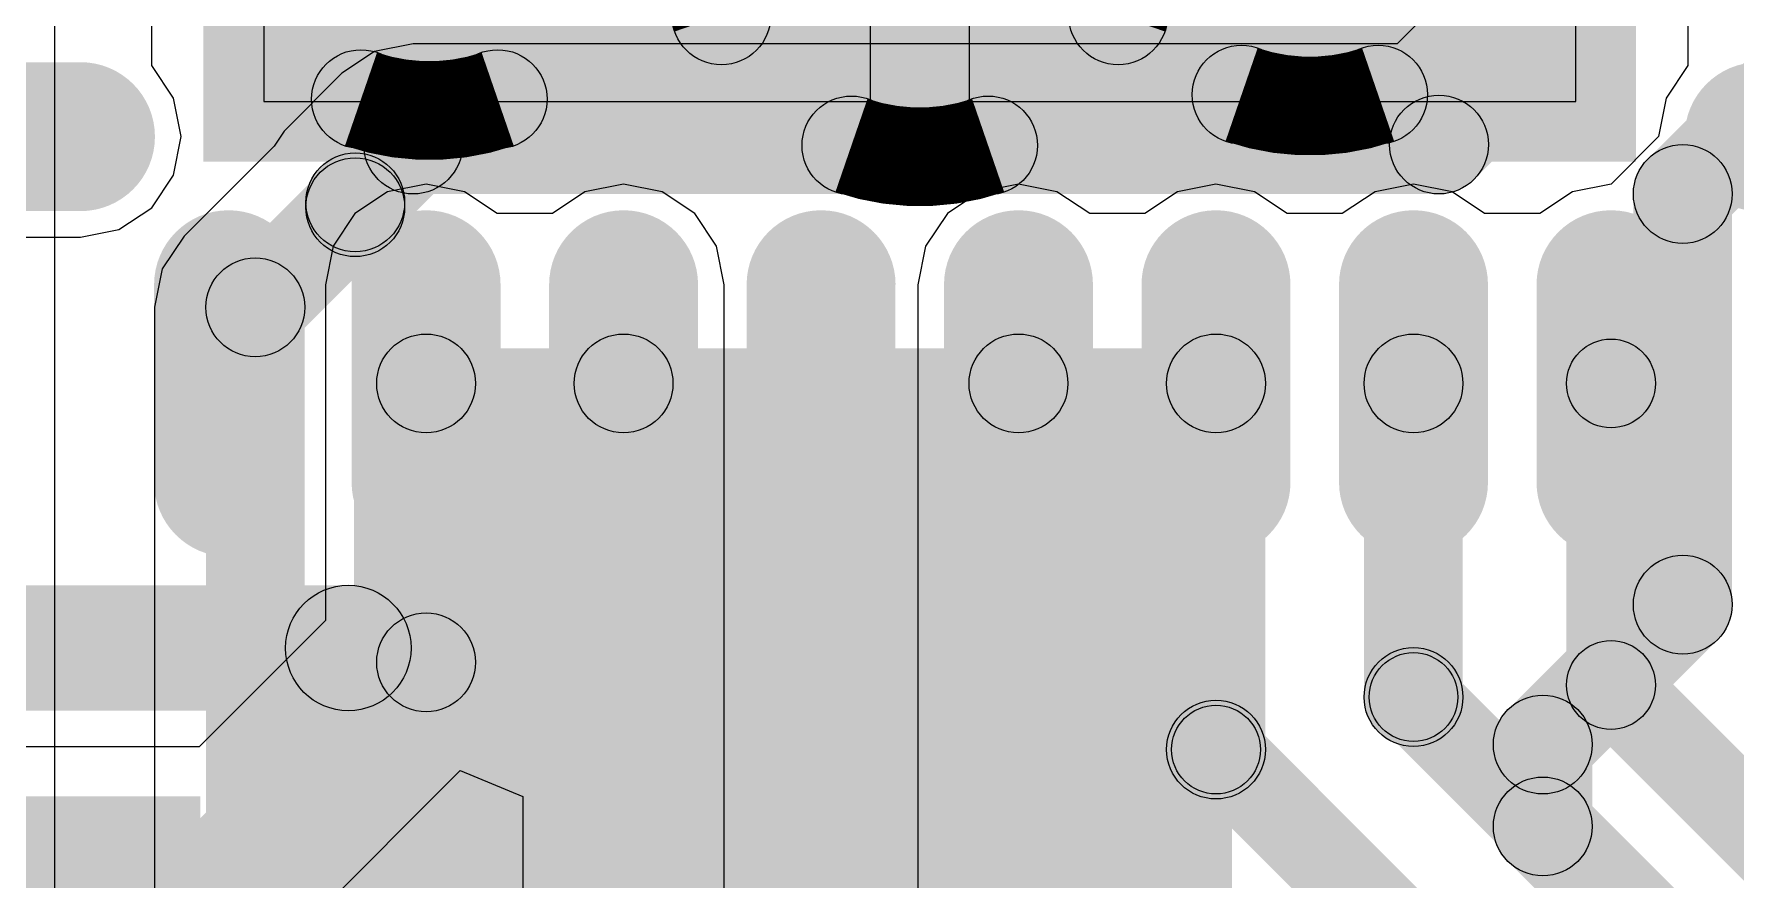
# Model space of a CAD drawing. Header units: millimetres. Extents: x -1.43 to 1.09, y -0.91 to 0.99.
# Drawn here: x -1.292 to -1.1563, y -0.1484 to -0.0809 of the extents above; entities that cross this region are included whole.
import ezdxf

# ---------------------------------------------------------------- set-up
doc = ezdxf.new("R2010")
doc.units = ezdxf.units.MM
doc.header["$MEASUREMENT"] = 0
for name, color, linetype in [('BottomLayer', 5, 'Continuous'), ('InternalPlane1', 76, 'Continuous'), ('InternalPlane2', 16, 'Continuous'), ('MultiLayer', 9, 'Continuous'), ('TopLayer', 1, 'Continuous'), ('TopOverlay', 2, 'Continuous'), ('TopPaste', 8, 'Continuous'), ('TopSolder', 216, 'Continuous')]:
    doc.layers.add(name, color=color, linetype=linetype)

# ---------------------------------------------------------------- blocks, each defined once
blk = doc.blocks.new('RSM0032B_33')
at = {"layer": 'BottomLayer'}
h = blk.add_hatch(color=5, dxfattribs=at)
edge = h.paths.add_edge_path()
edge.add_arc((0.04, 0), 0.00787, 0, 360)
at = {"layer": 'InternalPlane1'}
h = blk.add_hatch(color=76, dxfattribs=at)
edge = h.paths.add_edge_path()
edge.add_arc((0.04545, 0.01582), 0.00394, 0, 360)
h = blk.add_hatch(color=76, dxfattribs=at)
edge = h.paths.add_edge_path()
edge.add_arc((0.05582, 0.00545), 0.00394, 0, 360)
h = blk.add_hatch(color=76, dxfattribs=at)
edge = h.paths.add_edge_path()
edge.add_arc((0.05582, -0.00545), 0.00394, 0, 360)
h = blk.add_hatch(color=76, dxfattribs=at)
edge = h.paths.add_edge_path()
edge.add_arc((0.04545, -0.01582), 0.00394, 0, 360)
at = {"layer": 'InternalPlane2'}
h = blk.add_hatch(color=16, dxfattribs=at)
edge = h.paths.add_edge_path()
edge.add_arc((0.04, 0), 0.01575, 0, 360)
at = {"layer": 'MultiLayer'}
h = blk.add_hatch(color=9, dxfattribs=at)
edge = h.paths.add_edge_path()
edge.add_arc((0.04, 0), 0.00787, 0, 360)
at = {"layer": 'TopLayer'}
h = blk.add_hatch(color=1, dxfattribs=at)
edge = h.paths.add_edge_path()
edge.add_arc((0.05512, 0.06693), 0.00394, 180, 360)
edge.add_line((0.05906, 0.06693), (0.05906, 0.08268))
edge.add_arc((0.05512, 0.08268), 0.00394, 0, 180)
edge.add_line((0.05118, 0.08268), (0.05118, 0.06693))
h = blk.add_hatch(color=1, dxfattribs=at)
edge = h.paths.add_edge_path()
edge.add_arc((0.08268, 0.05512), 0.00394, 270, 450)
edge.add_line((0.08268, 0.05906), (0.06693, 0.05906))
edge.add_arc((0.06693, 0.05512), 0.00394, 90, 270)
edge.add_line((0.06693, 0.05118), (0.08268, 0.05118))
blk.add_hatch(color=1, dxfattribs=at).paths.add_polyline_path([(-0.05512, 0.05512), (0.05512, 0.05512), (0.05512, -0.05512), (-0.05512, -0.05512)])
h = blk.add_hatch(color=1, dxfattribs=at)
edge = h.paths.add_edge_path()
edge.add_arc((0.08268, 0.03937), 0.00394, 270, 450)
edge.add_line((0.08268, 0.04331), (0.06693, 0.04331))
edge.add_arc((0.06693, 0.03937), 0.00394, 90, 270)
edge.add_line((0.06693, 0.03543), (0.08268, 0.03543))
h = blk.add_hatch(color=1, dxfattribs=at)
edge = h.paths.add_edge_path()
edge.add_arc((0.08268, 0.02362), 0.00394, 270, 450)
edge.add_line((0.08268, 0.02756), (0.06693, 0.02756))
edge.add_arc((0.06693, 0.02362), 0.00394, 90, 270)
edge.add_line((0.06693, 0.01969), (0.08268, 0.01969))
h = blk.add_hatch(color=1, dxfattribs=at)
edge = h.paths.add_edge_path()
edge.add_arc((0.08268, 0.00787), 0.00394, 270, 450)
edge.add_line((0.08268, 0.01181), (0.06693, 0.01181))
edge.add_arc((0.06693, 0.00787), 0.00394, 90, 270)
edge.add_line((0.06693, 0.00394), (0.08268, 0.00394))
h = blk.add_hatch(color=1, dxfattribs=at)
edge = h.paths.add_edge_path()
edge.add_arc((0.04, 0), 0.00787, 0, 360)
h = blk.add_hatch(color=1, dxfattribs=at)
edge = h.paths.add_edge_path()
edge.add_arc((0.08268, -0.00787), 0.00394, 270, 450)
edge.add_line((0.08268, -0.00394), (0.06693, -0.00394))
edge.add_arc((0.06693, -0.00787), 0.00394, 90, 270)
edge.add_line((0.06693, -0.01181), (0.08268, -0.01181))
h = blk.add_hatch(color=1, dxfattribs=at)
edge = h.paths.add_edge_path()
edge.add_arc((0.08268, -0.02362), 0.00394, 270, 450)
edge.add_line((0.08268, -0.01969), (0.06693, -0.01969))
edge.add_arc((0.06693, -0.02362), 0.00394, 90, 270)
edge.add_line((0.06693, -0.02756), (0.08268, -0.02756))
h = blk.add_hatch(color=1, dxfattribs=at)
edge = h.paths.add_edge_path()
edge.add_arc((0.08268, -0.03937), 0.00394, 270, 450)
edge.add_line((0.08268, -0.03543), (0.06693, -0.03543))
edge.add_arc((0.06693, -0.03937), 0.00394, 90, 270)
edge.add_line((0.06693, -0.04331), (0.08268, -0.04331))
h = blk.add_hatch(color=1, dxfattribs=at)
edge = h.paths.add_edge_path()
edge.add_arc((0.08268, -0.05512), 0.00394, 270, 450)
edge.add_line((0.08268, -0.05118), (0.06693, -0.05118))
edge.add_arc((0.06693, -0.05512), 0.00394, 90, 270)
edge.add_line((0.06693, -0.05906), (0.08268, -0.05906))
h = blk.add_hatch(color=1, dxfattribs=at)
edge = h.paths.add_edge_path()
edge.add_arc((0.05512, -0.08268), 0.00394, 180, 360)
edge.add_line((0.05906, -0.08268), (0.05906, -0.06693))
edge.add_arc((0.05512, -0.06693), 0.00394, 0, 180)
edge.add_line((0.05118, -0.06693), (0.05118, -0.08268))
at = {"layer": 'TopPaste'}
h = blk.add_hatch(color=8, dxfattribs=at)
edge = h.paths.add_edge_path()
edge.add_arc((0.05512, 0.06693), 0.00394, 180, 360)
edge.add_line((0.05906, 0.06693), (0.05906, 0.08268))
edge.add_arc((0.05512, 0.08268), 0.00394, 0, 180)
edge.add_line((0.05118, 0.08268), (0.05118, 0.06693))
h = blk.add_hatch(color=8, dxfattribs=at)
edge = h.paths.add_edge_path()
edge.add_arc((0.08268, 0.05512), 0.00394, 270, 450)
edge.add_line((0.08268, 0.05906), (0.06693, 0.05906))
edge.add_arc((0.06693, 0.05512), 0.00394, 90, 270)
edge.add_line((0.06693, 0.05118), (0.08268, 0.05118))
h = blk.add_hatch(color=8, dxfattribs=at)
edge = h.paths.add_edge_path()
edge.add_arc((0.08268, 0.03937), 0.00394, 270, 450)
edge.add_line((0.08268, 0.04331), (0.06693, 0.04331))
edge.add_arc((0.06693, 0.03937), 0.00394, 90, 270)
edge.add_line((0.06693, 0.03543), (0.08268, 0.03543))
h = blk.add_hatch(color=8, dxfattribs=at)
edge = h.paths.add_edge_path()
edge.add_arc((0.08268, 0.02362), 0.00394, 270, 450)
edge.add_line((0.08268, 0.02756), (0.06693, 0.02756))
edge.add_arc((0.06693, 0.02362), 0.00394, 90, 270)
edge.add_line((0.06693, 0.01969), (0.08268, 0.01969))
h = blk.add_hatch(color=8, dxfattribs=at)
edge = h.paths.add_edge_path()
edge.add_arc((0.08268, 0.00787), 0.00394, 270, 450)
edge.add_line((0.08268, 0.01181), (0.06693, 0.01181))
edge.add_arc((0.06693, 0.00787), 0.00394, 90, 270)
edge.add_line((0.06693, 0.00394), (0.08268, 0.00394))
h = blk.add_hatch(color=8, dxfattribs=at)
edge = h.paths.add_edge_path()
edge.add_arc((0.08268, -0.00787), 0.00394, 270, 450)
edge.add_line((0.08268, -0.00394), (0.06693, -0.00394))
edge.add_arc((0.06693, -0.00787), 0.00394, 90, 270)
edge.add_line((0.06693, -0.01181), (0.08268, -0.01181))
h = blk.add_hatch(color=8, dxfattribs=at)
edge = h.paths.add_edge_path()
edge.add_arc((0.08268, -0.02362), 0.00394, 270, 450)
edge.add_line((0.08268, -0.01969), (0.06693, -0.01969))
edge.add_arc((0.06693, -0.02362), 0.00394, 90, 270)
edge.add_line((0.06693, -0.02756), (0.08268, -0.02756))
h = blk.add_hatch(color=8, dxfattribs=at)
edge = h.paths.add_edge_path()
edge.add_arc((0.08268, -0.03937), 0.00394, 270, 450)
edge.add_line((0.08268, -0.03543), (0.06693, -0.03543))
edge.add_arc((0.06693, -0.03937), 0.00394, 90, 270)
edge.add_line((0.06693, -0.04331), (0.08268, -0.04331))
h = blk.add_hatch(color=8, dxfattribs=at)
edge = h.paths.add_edge_path()
edge.add_arc((0.08268, -0.05512), 0.00394, 270, 450)
edge.add_line((0.08268, -0.05118), (0.06693, -0.05118))
edge.add_arc((0.06693, -0.05512), 0.00394, 90, 270)
edge.add_line((0.06693, -0.05906), (0.08268, -0.05906))
h = blk.add_hatch(color=8, dxfattribs=at)
edge = h.paths.add_edge_path()
edge.add_arc((0.05512, -0.08268), 0.00394, 180, 360)
edge.add_line((0.05906, -0.08268), (0.05906, -0.06693))
edge.add_arc((0.05512, -0.06693), 0.00394, 0, 180)
edge.add_line((0.05118, -0.06693), (0.05118, -0.08268))
at = {"layer": 'TopSolder'}
h = blk.add_hatch(color=216, dxfattribs=at)
edge = h.paths.add_edge_path()
edge.add_arc((0.05512, 0.06693), 0.00594, 180, 360)
edge.add_line((0.06106, 0.06693), (0.06106, 0.08268))
edge.add_arc((0.05512, 0.08268), 0.00594, 0, 180)
edge.add_line((0.04918, 0.08268), (0.04918, 0.06693))
h = blk.add_hatch(color=216, dxfattribs=at)
edge = h.paths.add_edge_path()
edge.add_arc((0.08268, 0.05512), 0.00594, 270, 450)
edge.add_line((0.08268, 0.06106), (0.06693, 0.06106))
edge.add_arc((0.06693, 0.05512), 0.00594, 90, 270)
edge.add_line((0.06693, 0.04918), (0.08268, 0.04918))
blk.add_hatch(color=216, dxfattribs=at).paths.add_polyline_path([(-0.05712, 0.05712), (0.05712, 0.05712), (0.05712, -0.05712), (-0.05712, -0.05712)])
h = blk.add_hatch(color=216, dxfattribs=at)
edge = h.paths.add_edge_path()
edge.add_arc((0.08268, 0.03937), 0.00594, 270, 450)
edge.add_line((0.08268, 0.04531), (0.06693, 0.04531))
edge.add_arc((0.06693, 0.03937), 0.00594, 90, 270)
edge.add_line((0.06693, 0.03343), (0.08268, 0.03343))
h = blk.add_hatch(color=216, dxfattribs=at)
edge = h.paths.add_edge_path()
edge.add_arc((0.08268, 0.02362), 0.00594, 270, 450)
edge.add_line((0.08268, 0.02956), (0.06693, 0.02956))
edge.add_arc((0.06693, 0.02362), 0.00594, 90, 270)
edge.add_line((0.06693, 0.01769), (0.08268, 0.01769))
h = blk.add_hatch(color=216, dxfattribs=at)
edge = h.paths.add_edge_path()
edge.add_arc((0.08268, 0.00787), 0.00594, 270, 450)
edge.add_line((0.08268, 0.01381), (0.06693, 0.01381))
edge.add_arc((0.06693, 0.00787), 0.00594, 90, 270)
edge.add_line((0.06693, 0.00194), (0.08268, 0.00194))
h = blk.add_hatch(color=216, dxfattribs=at)
edge = h.paths.add_edge_path()
edge.add_arc((0.04, 0), 0.00987, 0, 360)
h = blk.add_hatch(color=216, dxfattribs=at)
edge = h.paths.add_edge_path()
edge.add_arc((0.08268, -0.00787), 0.00594, 270, 450)
edge.add_line((0.08268, -0.00194), (0.06693, -0.00194))
edge.add_arc((0.06693, -0.00787), 0.00594, 90, 270)
edge.add_line((0.06693, -0.01381), (0.08268, -0.01381))
h = blk.add_hatch(color=216, dxfattribs=at)
edge = h.paths.add_edge_path()
edge.add_arc((0.08268, -0.02362), 0.00594, 270, 450)
edge.add_line((0.08268, -0.01768), (0.06693, -0.01768))
edge.add_arc((0.06693, -0.02362), 0.00594, 90, 270)
edge.add_line((0.06693, -0.02956), (0.08268, -0.02956))
h = blk.add_hatch(color=216, dxfattribs=at)
edge = h.paths.add_edge_path()
edge.add_arc((0.08268, -0.03937), 0.00594, 270, 450)
edge.add_line((0.08268, -0.03343), (0.06693, -0.03343))
edge.add_arc((0.06693, -0.03937), 0.00594, 90, 270)
edge.add_line((0.06693, -0.04531), (0.08268, -0.04531))
h = blk.add_hatch(color=216, dxfattribs=at)
edge = h.paths.add_edge_path()
edge.add_arc((0.08268, -0.05512), 0.00594, 270, 450)
edge.add_line((0.08268, -0.04918), (0.06693, -0.04918))
edge.add_arc((0.06693, -0.05512), 0.00594, 90, 270)
edge.add_line((0.06693, -0.06106), (0.08268, -0.06106))
h = blk.add_hatch(color=216, dxfattribs=at)
edge = h.paths.add_edge_path()
edge.add_arc((0.05512, -0.08268), 0.00594, 180, 360)
edge.add_line((0.06106, -0.08268), (0.06106, -0.06693))
edge.add_arc((0.05512, -0.06693), 0.00594, 0, 180)
edge.add_line((0.04918, -0.06693), (0.04918, -0.08268))
at = {"layer": 'InternalPlane1', "const_width": 0.00787}
for points in [[(0.03455, 0.01582, -0.167343), (0.04545, 0.01582)], [(0.05582, 0.00545, -0.167343), (0.05582, -0.00545)], [(0.04545, -0.01582, -0.167343), (0.03455, -0.01582)]]:
    blk.add_lwpolyline(points, format="xyb", dxfattribs=at)
at = {"layer": 'InternalPlane1'}
for centre in [(0.04545, 0.01582), (0.05582, 0.00545), (0.05582, -0.00545), (0.04545, -0.01582)]:
    blk.add_circle(centre, 0.00394, dxfattribs=at)
at = {"layer": 'TopPaste'}
for p, q in [((0.05232, 0.05232), (0.00394, 0.05232)), ((0.05232, 0.00394), (0.05232, 0.05232)), ((0.00394, 0.00394), (0.05232, 0.00394)), ((0.05232, -0.00394), (0.00394, -0.00394)), ((0.05232, -0.05232), (0.05232, -0.00394)), ((0.00394, -0.05232), (0.05232, -0.05232))]:
    blk.add_line(p, q, dxfattribs=at)
blk = doc.blocks.new('P________0603__1608__61')
at = {"layer": 'TopLayer'}
for points in [[(-0.04724, 0.0187), (-0.00984, 0.0187), (-0.00984, -0.0187), (-0.04724, -0.0187)], [(0.00984, 0.0187), (0.04724, 0.0187), (0.04724, -0.0187), (0.00984, -0.0187)]]:
    blk.add_hatch(color=1, dxfattribs=at).paths.add_polyline_path(points)
at = {"layer": 'TopOverlay'}
h = blk.add_hatch(color=2, dxfattribs=at)
edge = h.paths.add_edge_path()
edge.add_arc((-0.05906, 0.03051), 0.005, 0, 360)
h = blk.add_hatch(color=2, dxfattribs=at)
edge = h.paths.add_edge_path()
edge.add_arc((-0.05906, 0.03051), 0.005, 0, 360)
for points in [[(0.05906, 0.03551), (0.05906, 0.02551), (-0.05906, 0.02551), (-0.05906, 0.03551)], [(-0.05406, -0.03051), (-0.06406, -0.03051), (-0.06406, 0.03051), (-0.05406, 0.03051)], [(0.06406, -0.03051), (0.05406, -0.03051), (0.05406, 0.03051), (0.06406, 0.03051)], [(0.05906, -0.02551), (0.05906, -0.03551), (-0.05906, -0.03551), (-0.05906, -0.02551)]]:
    blk.add_hatch(color=2, dxfattribs=at).paths.add_polyline_path(points)
h = blk.add_hatch(color=2, dxfattribs=at)
edge = h.paths.add_edge_path()
edge.add_arc((0.05906, 0.03051), 0.005, 0, 360)
h = blk.add_hatch(color=2, dxfattribs=at)
edge = h.paths.add_edge_path()
edge.add_arc((0.05906, 0.03051), 0.005, 0, 360)
h = blk.add_hatch(color=2, dxfattribs=at)
edge = h.paths.add_edge_path()
edge.add_arc((-0.05906, -0.03051), 0.005, 0, 360)
h = blk.add_hatch(color=2, dxfattribs=at)
edge = h.paths.add_edge_path()
edge.add_arc((-0.05906, -0.03051), 0.005, 0, 360)
h = blk.add_hatch(color=2, dxfattribs=at)
edge = h.paths.add_edge_path()
edge.add_arc((0.05906, -0.03051), 0.005, 0, 360)
h = blk.add_hatch(color=2, dxfattribs=at)
edge = h.paths.add_edge_path()
edge.add_arc((0.05906, -0.03051), 0.005, 0, 360)
at = {"layer": 'TopPaste'}
for points in [[(-0.04724, 0.0187), (-0.00984, 0.0187), (-0.00984, -0.0187), (-0.04724, -0.0187)], [(0.00984, 0.0187), (0.04724, 0.0187), (0.04724, -0.0187), (0.00984, -0.0187)]]:
    blk.add_hatch(color=8, dxfattribs=at).paths.add_polyline_path(points)
at = {"layer": 'TopSolder'}
for points in [[(-0.04724, 0.0187), (-0.00984, 0.0187), (-0.00984, -0.0187), (-0.04724, -0.0187)], [(0.00984, 0.0187), (0.04724, 0.0187), (0.04724, -0.0187), (0.00984, -0.0187)]]:
    blk.add_hatch(color=216, dxfattribs=at).paths.add_polyline_path(points)
at = {"layer": 'TopOverlay'}
for centre in [(-0.05906, 0.03051), (-0.05906, 0.03051), (0.05906, 0.03051), (0.05906, 0.03051), (-0.05906, -0.03051), (-0.05906, -0.03051), (0.05906, -0.03051), (0.05906, -0.03051)]:
    blk.add_circle(centre, 0.005, dxfattribs=at)

msp = doc.modelspace()

# ---------------------------------------------------------------- hatches: boundary and pattern name
at = {"layer": 'BottomLayer'}
for points in [[(-1.17716, -0.0925), (-1.18273, -0.08693), (-1.13486, -0.03906), (-1.12929, -0.04463)], [(-1.15772, -0.09644), (-1.16329, -0.09087), (-1.12954, -0.05712), (-1.12397, -0.06269)], [(-1.26175, -0.09365), (-1.26175, -0.08578), (-1.17995, -0.08578), (-1.17995, -0.09365)], [(-1.26358, -0.09711), (-1.26915, -0.09154), (-1.26454, -0.08693), (-1.25897, -0.0925)], [(-1.27156, -0.10548), (-1.27713, -0.09991), (-1.26915, -0.09194), (-1.26358, -0.09751)], [(-1.26243, -0.09472), (-1.2703, -0.09472), (-1.2703, -0.09433), (-1.26243, -0.09433)], [(-1.15657, -0.12641), (-1.16444, -0.12641), (-1.16444, -0.09366), (-1.15657, -0.09366)], [(-1.27041, -0.18143), (-1.27828, -0.18143), (-1.27828, -0.1027), (-1.27041, -0.1027)], [(-1.26647, -0.18647), (-1.19646, -0.18647), (-1.19646, -0.10596), (-1.26647, -0.10596)], [(-1.16888, -0.14036), (-1.17445, -0.13479), (-1.16329, -0.12363), (-1.15772, -0.1292)], [(-1.16773, -0.1441), (-1.1756, -0.1441), (-1.1756, -0.13757), (-1.16773, -0.13757)], [(-1.17445, -0.14688), (-1.16888, -0.14131), (-1.16034, -0.14985), (-1.16591, -0.15542)]]:
    msp.add_hatch(color=5, dxfattribs=at).paths.add_polyline_path(points)
h = msp.add_hatch(color=5, dxfattribs=at)
edge = h.paths.add_edge_path()
edge.add_arc((-1.26175, -0.08972), 0.00394, 0, 360)
h = msp.add_hatch(color=5, dxfattribs=at)
edge = h.paths.add_edge_path()
edge.add_arc((-1.26175, -0.08972), 0.00394, 0, 360)
h = msp.add_hatch(color=5, dxfattribs=at)
edge = h.paths.add_edge_path()
edge.add_arc((-1.17995, -0.08972), 0.00394, 0, 360)
h = msp.add_hatch(color=5, dxfattribs=at)
edge = h.paths.add_edge_path()
edge.add_arc((-1.17995, -0.08972), 0.00394, 0, 360)
h = msp.add_hatch(color=5, dxfattribs=at)
edge = h.paths.add_edge_path()
edge.add_arc((-1.26637, -0.09433), 0.00394, 0, 360)
h = msp.add_hatch(color=5, dxfattribs=at)
edge = h.paths.add_edge_path()
edge.add_arc((-1.26637, -0.09433), 0.00394, 0, 360)
h = msp.add_hatch(color=5, dxfattribs=at)
edge = h.paths.add_edge_path()
edge.add_arc((-1.26637, -0.09472), 0.00394, 0, 360)
h = msp.add_hatch(color=5, dxfattribs=at)
edge = h.paths.add_edge_path()
edge.add_arc((-1.26637, -0.09472), 0.00394, 0, 360)
h = msp.add_hatch(color=5, dxfattribs=at)
edge = h.paths.add_edge_path()
edge.add_arc((-1.16051, -0.09366), 0.00394, 0, 360)
h = msp.add_hatch(color=5, dxfattribs=at)
edge = h.paths.add_edge_path()
edge.add_arc((-1.16051, -0.09366), 0.00394, 0, 360)
h = msp.add_hatch(color=5, dxfattribs=at)
edge = h.paths.add_edge_path()
edge.add_arc((-1.27434, -0.1027), 0.00394, 0, 360)
h = msp.add_hatch(color=5, dxfattribs=at)
edge = h.paths.add_edge_path()
edge.add_arc((-1.27434, -0.1027), 0.00394, 0, 360)
h = msp.add_hatch(color=5, dxfattribs=at)
edge = h.paths.add_edge_path()
edge.add_arc((-1.16051, -0.12641), 0.00394, 0, 360)
h = msp.add_hatch(color=5, dxfattribs=at)
edge = h.paths.add_edge_path()
edge.add_arc((-1.16051, -0.12641), 0.00394, 0, 360)
h = msp.add_hatch(color=5, dxfattribs=at)
edge = h.paths.add_edge_path()
edge.add_arc((-1.17167, -0.13757), 0.00394, 0, 360)
h = msp.add_hatch(color=5, dxfattribs=at)
edge = h.paths.add_edge_path()
edge.add_arc((-1.17167, -0.13757), 0.00394, 0, 360)
h = msp.add_hatch(color=5, dxfattribs=at)
edge = h.paths.add_edge_path()
edge.add_arc((-1.17167, -0.1441), 0.00394, 0, 360)
h = msp.add_hatch(color=5, dxfattribs=at)
edge = h.paths.add_edge_path()
edge.add_arc((-1.17167, -0.1441), 0.00394, 0, 360)
at = {"layer": 'InternalPlane1'}
h = msp.add_hatch(color=76, dxfattribs=at)
edge = h.paths.add_edge_path()
edge.add_arc((-1.26591, -0.0861), 0.00394, 0, 360)
h = msp.add_hatch(color=76, dxfattribs=at)
edge = h.paths.add_edge_path()
edge.add_arc((-1.25501, -0.0861), 0.00394, 0, 360)
h = msp.add_hatch(color=76, dxfattribs=at)
edge = h.paths.add_edge_path()
edge.add_arc((-1.19569, -0.08574), 0.00394, 0, 360)
h = msp.add_hatch(color=76, dxfattribs=at)
edge = h.paths.add_edge_path()
edge.add_arc((-1.1848, -0.08574), 0.00394, 0, 360)
at = {"layer": 'InternalPlane2'}
h = msp.add_hatch(color=16, dxfattribs=at)
edge = h.paths.add_edge_path()
edge.add_arc((-1.19025, -0.06992), 0.01575, 0, 360)
h = msp.add_hatch(color=16, dxfattribs=at)
edge = h.paths.add_edge_path()
edge.add_arc((-1.26046, -0.07028), 0.01575, 0, 360)
at = {"layer": 'TopLayer'}
h = msp.add_hatch(color=1, dxfattribs=at)
edge = h.paths.add_edge_path()
edge.add_arc((-1.26072, -0.10877), 0.00394, 0, 360)
h = msp.add_hatch(color=1, dxfattribs=at)
edge = h.paths.add_edge_path()
edge.add_arc((-1.24497, -0.10877), 0.00394, 0, 360)
h = msp.add_hatch(color=1, dxfattribs=at)
edge = h.paths.add_edge_path()
edge.add_arc((-1.21348, -0.10877), 0.00394, 0, 360)
h = msp.add_hatch(color=1, dxfattribs=at)
edge = h.paths.add_edge_path()
edge.add_arc((-1.19773, -0.10877), 0.00394, 0, 360)
h = msp.add_hatch(color=1, dxfattribs=at)
edge = h.paths.add_edge_path()
edge.add_arc((-1.18198, -0.10877), 0.00394, 0, 360)
h = msp.add_hatch(color=1, dxfattribs=at)
edge = h.paths.add_edge_path()
edge.add_arc((-1.16623, -0.10877), 0.00354, 0, 360)
for points in [[(-1.25679, -0.13101), (-1.26466, -0.13101), (-1.26466, -0.10877), (-1.25679, -0.10877)], [(-1.24104, -0.21178), (-1.24891, -0.21178), (-1.24891, -0.10877), (-1.24104, -0.10877)], [(-1.20954, -0.16862), (-1.21742, -0.16862), (-1.21742, -0.10877), (-1.20954, -0.10877)], [(-1.19379, -0.13797), (-1.20167, -0.13797), (-1.20167, -0.10877), (-1.19379, -0.10877)], [(-1.17805, -0.13378), (-1.18592, -0.13378), (-1.18592, -0.10877), (-1.17805, -0.10877)], [(-1.16269, -0.13282), (-1.16978, -0.13282), (-1.16978, -0.10877), (-1.16269, -0.10877)], [(-1.29465, -0.1705), (-1.30021, -0.16493), (-1.26351, -0.12822), (-1.25794, -0.13379)], [(-1.18449, -0.13629), (-1.17948, -0.13127), (-1.14855, -0.1622), (-1.15357, -0.16721)], [(-1.16874, -0.13533), (-1.16373, -0.13032), (-1.12908, -0.16497), (-1.13409, -0.16998)], [(-1.20024, -0.14048), (-1.19522, -0.13546), (-1.16062, -0.17007), (-1.16563, -0.17508)]]:
    msp.add_hatch(color=1, dxfattribs=at).paths.add_polyline_path(points)
h = msp.add_hatch(color=1, dxfattribs=at)
edge = h.paths.add_edge_path()
edge.add_arc((-1.26072, -0.13101), 0.00394, 0, 360)
h = msp.add_hatch(color=1, dxfattribs=at)
edge = h.paths.add_edge_path()
edge.add_arc((-1.26072, -0.13101), 0.00394, 0, 360)
h = msp.add_hatch(color=1, dxfattribs=at)
edge = h.paths.add_edge_path()
edge.add_arc((-1.18198, -0.13378), 0.00394, 0, 360)
h = msp.add_hatch(color=1, dxfattribs=at)
edge = h.paths.add_edge_path()
edge.add_arc((-1.18198, -0.13378), 0.00354, 0, 360)
h = msp.add_hatch(color=1, dxfattribs=at)
edge = h.paths.add_edge_path()
edge.add_arc((-1.16623, -0.13282), 0.00354, 0, 360)
h = msp.add_hatch(color=1, dxfattribs=at)
edge = h.paths.add_edge_path()
edge.add_arc((-1.16623, -0.13282), 0.00354, 0, 360)
h = msp.add_hatch(color=1, dxfattribs=at)
edge = h.paths.add_edge_path()
edge.add_arc((-1.19773, -0.13797), 0.00394, 0, 360)
h = msp.add_hatch(color=1, dxfattribs=at)
edge = h.paths.add_edge_path()
edge.add_arc((-1.19773, -0.13797), 0.00354, 0, 360)

# ---------------------------------------------------------------- linework, layer by layer
at = {"layer": 'BottomLayer'}
for p, q in [((-1.13775, -0.03617), (-1.18327, -0.08169)), ((-1.29033, -0.16246), (-1.29033, -0.05452)), ((-1.26483, -0.0823), (-1.26743, -0.08404)), ((-1.26175, -0.08169), (-1.26483, -0.0823)), ((-1.18327, -0.08169), (-1.26175, -0.08169)), ((-1.26175, -0.08169), (-1.26175, -0.08169)), ((-1.26743, -0.08404), (-1.27204, -0.08865)), ((-1.26743, -0.08404), (-1.26743, -0.08404)), ((-1.27204, -0.08865), (-1.27284, -0.08984)), ((-1.27284, -0.08984), (-1.28002, -0.09702)), ((-1.28002, -0.09702), (-1.28176, -0.09963)), ((-1.28176, -0.09963), (-1.28237, -0.1027)), ((-1.28237, -0.1027), (-1.28237, -0.1781))]:
    msp.add_line(p, q, dxfattribs=at)
for centre in [(-1.26175, -0.08972), (-1.26175, -0.08972), (-1.17995, -0.08972), (-1.17995, -0.08972), (-1.26637, -0.09433), (-1.26637, -0.09433), (-1.26637, -0.09472), (-1.26637, -0.09472), (-1.16051, -0.09366), (-1.16051, -0.09366), (-1.27434, -0.1027), (-1.27434, -0.1027), (-1.16051, -0.12641), (-1.16051, -0.12641), (-1.17167, -0.13757), (-1.17167, -0.13757), (-1.17167, -0.1441), (-1.17167, -0.1441)]:
    msp.add_circle(centre, 0.00394, dxfattribs=at)
at = {"layer": 'InternalPlane1', "const_width": 0.00787}
for points in [[(-1.25501, -0.0861, -0.167343), (-1.26591, -0.0861)], [(-1.1848, -0.08574, -0.167343), (-1.19569, -0.08574)]]:
    msp.add_lwpolyline(points, format="xyb", dxfattribs=at)
at = {"layer": 'InternalPlane1'}
for centre in [(-1.26591, -0.0861), (-1.25501, -0.0861), (-1.19569, -0.08574), (-1.1848, -0.08574)]:
    msp.add_circle(centre, 0.00394, dxfattribs=at)
at = {"layer": 'TopLayer'}
for p, q in [((-1.2826, -0.08341), (-1.2826, -0.07902)), ((-1.1601, -0.07902), (-1.1601, -0.08341)), ((-1.28086, -0.08601), (-1.2826, -0.08341)), ((-1.1601, -0.08341), (-1.16184, -0.08601)), ((-1.28025, -0.08909), (-1.28086, -0.08601)), ((-1.16184, -0.08601), (-1.16245, -0.08909)), ((-1.28086, -0.09216), (-1.28025, -0.08909)), ((-1.16245, -0.08909), (-1.16623, -0.09287)), ((-1.2826, -0.09476), (-1.28086, -0.09216)), ((-1.26379, -0.09348), (-1.2664, -0.09522)), ((-1.26072, -0.09287), (-1.26379, -0.09348)), ((-1.25765, -0.09348), (-1.26072, -0.09287)), ((-1.25505, -0.09522), (-1.25765, -0.09348)), ((-1.24805, -0.09348), (-1.25065, -0.09522)), ((-1.24497, -0.09287), (-1.24805, -0.09348)), ((-1.2419, -0.09348), (-1.24497, -0.09287)), ((-1.2393, -0.09522), (-1.2419, -0.09348)), ((-1.21655, -0.09348), (-1.21915, -0.09522)), ((-1.21348, -0.09287), (-1.21655, -0.09348)), ((-1.21041, -0.09348), (-1.21348, -0.09287)), ((-1.2078, -0.09522), (-1.21041, -0.09348)), ((-1.2008, -0.09348), (-1.20341, -0.09522)), ((-1.19773, -0.09287), (-1.2008, -0.09348)), ((-1.19466, -0.09348), (-1.19773, -0.09287)), ((-1.19205, -0.09522), (-1.19466, -0.09348)), ((-1.18505, -0.09348), (-1.18766, -0.09522)), ((-1.18198, -0.09287), (-1.18505, -0.09348)), ((-1.17891, -0.09348), (-1.18198, -0.09287)), ((-1.17631, -0.09522), (-1.17891, -0.09348)), ((-1.16931, -0.09348), (-1.17191, -0.09522)), ((-1.16623, -0.09287), (-1.16931, -0.09348)), ((-1.28521, -0.0965), (-1.2826, -0.09476)), ((-1.2664, -0.09522), (-1.26814, -0.09782)), ((-1.25065, -0.09522), (-1.25505, -0.09522)), ((-1.23756, -0.09782), (-1.2393, -0.09522)), ((-1.21915, -0.09522), (-1.2209, -0.09782)), ((-1.20341, -0.09522), (-1.2078, -0.09522)), ((-1.18766, -0.09522), (-1.19205, -0.09522)), ((-1.17191, -0.09522), (-1.17631, -0.09522)), ((-1.30127, -0.09711), (-1.28828, -0.09711)), ((-1.28828, -0.09711), (-1.28521, -0.0965)), ((-1.26814, -0.09782), (-1.26875, -0.1009)), ((-1.23695, -0.1009), (-1.23756, -0.09782)), ((-1.2209, -0.09782), (-1.22151, -0.1009)), ((-1.26875, -0.1009), (-1.26875, -0.12768)), ((-1.23695, -0.16393), (-1.23695, -0.1009)), ((-1.22151, -0.1009), (-1.22151, -0.1591)), ((-1.26875, -0.12768), (-1.27882, -0.13775)), ((-1.27882, -0.13775), (-1.32007, -0.13775)), ((-1.27479, -0.15643), (-1.258, -0.13964)), ((-1.258, -0.13964), (-1.253, -0.14171)), ((-1.253, -0.14171), (-1.253, -0.19009))]:
    msp.add_line(p, q, dxfattribs=at)
for centre, radius in [((-1.26072, -0.10877), 0.00394), ((-1.24497, -0.10877), 0.00394), ((-1.21348, -0.10877), 0.00394), ((-1.19773, -0.10877), 0.00394), ((-1.18198, -0.10877), 0.00394), ((-1.16623, -0.10877), 0.00354), ((-1.26072, -0.13101), 0.00394), ((-1.26072, -0.13101), 0.00394), ((-1.18198, -0.13378), 0.00394), ((-1.18198, -0.13378), 0.00354), ((-1.16623, -0.13282), 0.00354), ((-1.16623, -0.13282), 0.00354), ((-1.19773, -0.13797), 0.00394), ((-1.19773, -0.13797), 0.00354)]:
    msp.add_circle(centre, radius, dxfattribs=at)

# ---------------------------------------------------------------- block references
at = {"rotation": 270}
for name, p in [('RSM0032B_33', (-1.22135, -0.03397)), ('P________0603__1608__61', (-1.29743, -0.18893))]:
    msp.add_blockref(name, p, dxfattribs=at)

doc.saveas('drawing.dxf')
